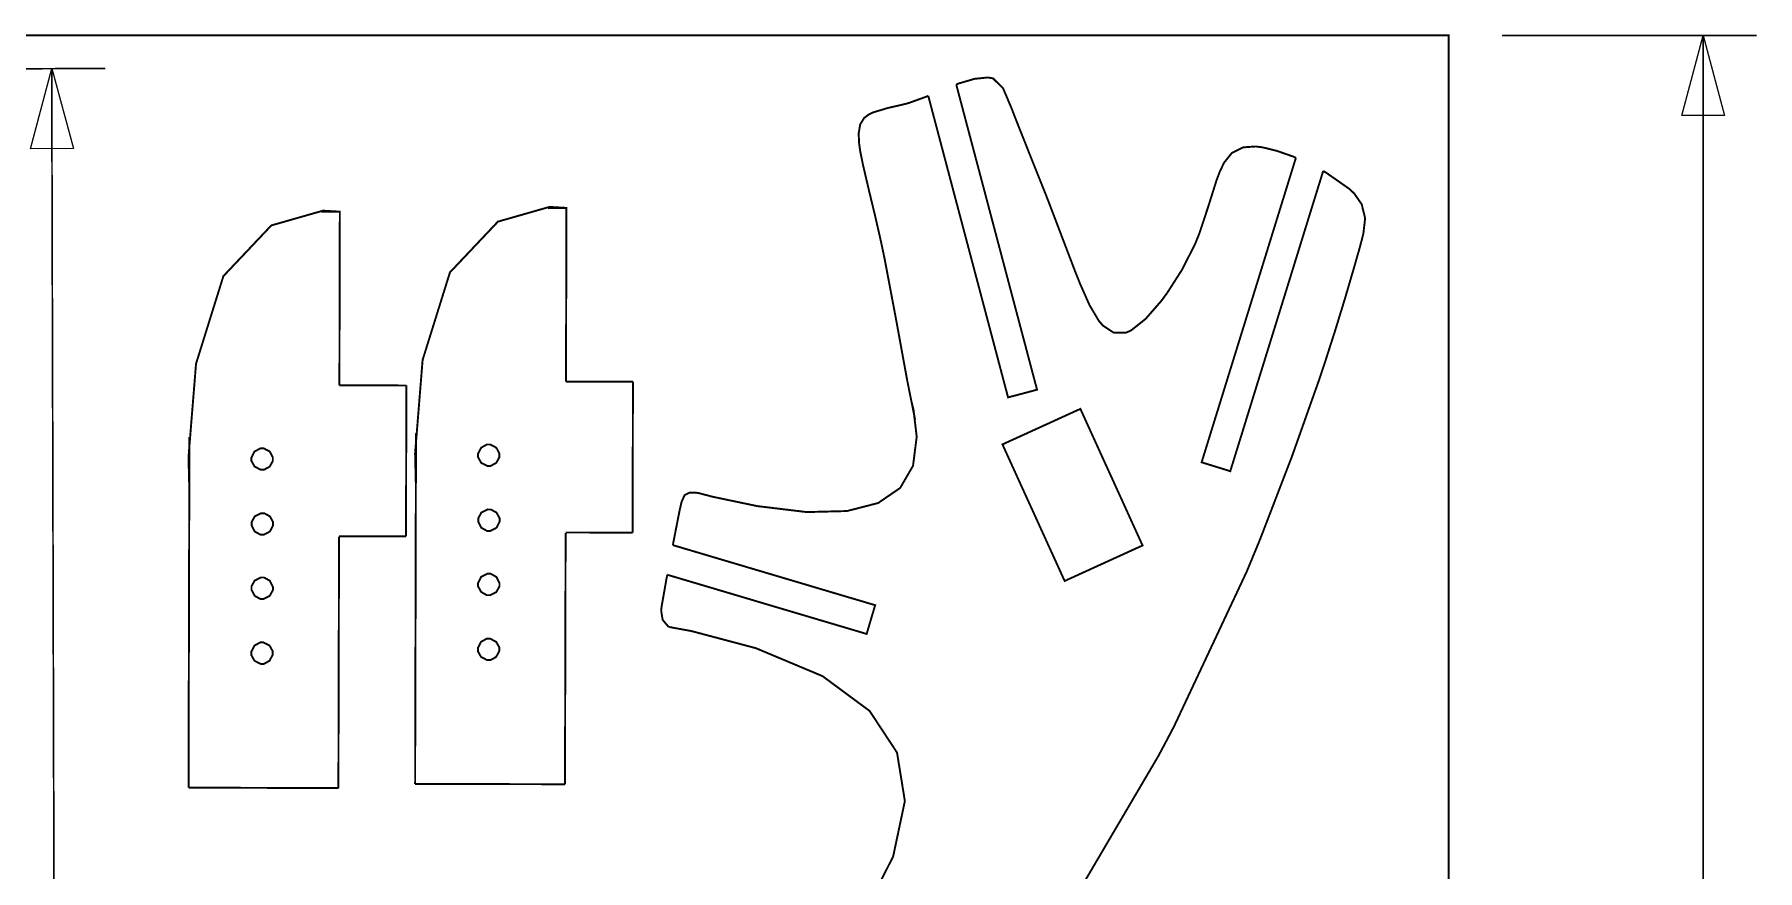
# Model space of a CAD drawing. Extents: x 1.04 to 7.6, y 1.38 to 10.43.
# Drawn here: x 4.434 to 7.603, y 7.161 to 8.698 of the extents above; entities that cross this region are included whole.
import ezdxf

# ---------------------------------------------------------------- set-up
doc = ezdxf.new("R2010")
doc.units = 0
doc.layers.get('0').update_dxf_attribs({"linetype": 'CONTINUOUS'})

msp = doc.modelspace()

# ---------------------------------------------------------------- linework, layer by layer
at = {"color": 250, "const_width": 0.00354}
msp.add_lwpolyline([(1.32633, 1.80599), (7.035, 1.80599), (7.035, 8.69575), (1.32633, 8.69575), (1.32633, 1.80599)], close=True, dxfattribs=at)
at = {"color": 142, "const_width": 0.003}
for points in [[(7.1334, 8.69575), (7.60151, 8.69575)], [(7.5031, 8.69575), (7.5031, 5.72233)], [(3.67697, 8.6326), (4.56461, 8.63499)], [(4.46619, 8.63471), (4.47418, 5.68375)]]:
    msp.add_lwpolyline(points, dxfattribs=at)
at = {"color": 142}
for points in [[(7.46371, 8.54878), (7.5031, 8.69575), (7.54249, 8.54878), (7.46371, 8.54878)], [(4.42725, 8.48763), (4.46619, 8.63471), (4.50603, 8.48785), (4.42725, 8.48763)]]:
    msp.add_lwpolyline(points, close=True, dxfattribs=at)
at = {"color": 240, "const_width": 0.00354}
for points in [[(6.75418, 8.47103), (6.74815, 8.47353), (6.71907, 8.48367), (6.69271, 8.49013), (6.6881, 8.49072), (6.68056, 8.49175), (6.65728, 8.49013), (6.63618, 8.47965), (6.62181, 8.46158), (6.61356, 8.44407), (6.61133, 8.43804), (6.60813, 8.42958), (6.59321, 8.38217), (6.57656, 8.33182), (6.57254, 8.32189), (6.56847, 8.31196), (6.54449, 8.26486), (6.51719, 8.22233), (6.51156, 8.21468), (6.50586, 8.20708), (6.47771, 8.17486), (6.45101, 8.15365), (6.44607, 8.15153), (6.44114, 8.14942), (6.41868, 8.14979), (6.39887, 8.16287), (6.39529, 8.1671), (6.39165, 8.17139), (6.37451, 8.20036), (6.35661, 8.24083), (6.35265, 8.25082), (6.34864, 8.26085), (6.32628, 8.31944), (6.301, 8.38585), (6.29557, 8.39974), (6.2901, 8.41363), (6.26264, 8.48226), (6.2385, 8.54297), (6.23469, 8.55285), (6.2309, 8.56278), (6.21556, 8.59868), (6.19721, 8.61681), (6.19194, 8.61778), (6.18799, 8.61854), (6.16319, 8.616), (6.1351, 8.60781), (6.1295, 8.60574)], [(6.07807, 8.58469), (6.07807, 8.58469), (6.08436, 8.56093), (6.10097, 8.49815), (6.12446, 8.4094), (6.15142, 8.30767), (6.17839, 8.20594), (6.20188, 8.11719), (6.21847, 8.05442), (6.22483, 8.0306), (6.22483, 8.0306), (6.22483, 8.0306), (6.23313, 8.03282), (6.25146, 8.03765), (6.26975, 8.04254), (6.2781, 8.04471), (6.2781, 8.04471), (6.2781, 8.04471), (6.27171, 8.06885), (6.25489, 8.13238), (6.23107, 8.22222), (6.20378, 8.32525), (6.17649, 8.42828), (6.15267, 8.51812), (6.13585, 8.58165), (6.1295, 8.60574), (6.1295, 8.60574)], [(6.07807, 8.58469), (6.07482, 8.58339), (6.04313, 8.57194), (6.03976, 8.57096), (6.03401, 8.56939), (6.00347, 8.56239), (5.97569, 8.55404), (5.97131, 8.55181), (5.96826, 8.55029), (5.96007, 8.54389), (5.9529, 8.53228), (5.95003, 8.51519), (5.95096, 8.49681), (5.95182, 8.49072), (5.95301, 8.48242), (5.95811, 8.45751), (5.96793, 8.41547), (5.98008, 8.36507), (5.99013, 8.32129), (5.99328, 8.30664), (5.99767, 8.28586), (6.01904, 8.1729), (6.0389, 8.06424), (6.04258, 8.04557), (6.04362, 8.04036), (6.05311, 7.99349), (6.05399, 7.98931)], [(6.75418, 8.47103), (6.75418, 8.47103), (6.74669, 8.447), (6.72706, 8.38362), (6.69928, 8.29394), (6.66743, 8.19119), (6.63558, 8.08849), (6.60781, 7.99881), (6.58817, 7.93544), (6.58074, 7.91135), (6.58074, 7.91135), (6.58074, 7.91135), (6.58892, 7.90881), (6.60704, 7.90321), (6.62517, 7.89763), (6.6334, 7.89501), (6.6334, 7.89501), (6.6334, 7.89501), (6.64074, 7.91872), (6.6601, 7.98122), (6.68744, 8.06961), (6.71886, 8.17085), (6.75022, 8.27214), (6.77756, 8.36051), (6.79693, 8.42301), (6.80431, 8.44667), (6.80431, 8.44667)], [(6.35504, 7.12321), (6.50185, 7.37278), (6.51594, 7.39936), (6.53, 7.426), (6.66357, 7.71029), (6.67611, 7.7405), (6.68858, 7.77072), (6.74696, 7.92247), (6.79656, 8.06233), (6.80469, 8.08664), (6.81022, 8.10346), (6.82644, 8.15397), (6.84392, 8.21089), (6.85792, 8.25862), (6.86649, 8.28842), (6.86936, 8.29829), (6.87169, 8.30653), (6.87815, 8.33132), (6.8814, 8.35965), (6.87517, 8.38536), (6.86139, 8.40528), (6.85568, 8.41064), (6.85249, 8.41368), (6.8094, 8.44379), (6.80431, 8.44667)], [(4.71913, 7.86376), (4.71772, 7.92085), (4.73156, 8.09256), (4.78185, 8.25347), (4.87001, 8.34662), (4.96496, 8.37375), (4.99599, 8.3719)], [(4.96192, 8.37196), (4.96192, 8.37196), (4.97894, 8.37196), (4.99599, 8.3719), (4.99599, 8.3719), (4.99599, 8.3719), (4.99593, 8.35824), (4.99582, 8.3221), (4.99571, 8.271), (4.99561, 8.2124), (4.99544, 8.15381), (4.99533, 8.10271), (4.99522, 8.06657), (4.99522, 8.05285), (4.99522, 8.05285)], [(5.13579, 7.87071), (5.13439, 7.92779), (5.14822, 8.0995), (5.19851, 8.26042), (5.28668, 8.35357), (5.38162, 8.38069), (5.41265, 8.37885)], [(5.37858, 8.3789), (5.37858, 8.3789), (5.39561, 8.3789), (5.41265, 8.37885), (5.41265, 8.37885), (5.41265, 8.37885), (5.4126, 8.36518), (5.41249, 8.32904), (5.41238, 8.27794), (5.41228, 8.21935), (5.41211, 8.16075), (5.412, 8.10965), (5.41189, 8.07351), (5.41189, 8.05979), (5.41189, 8.05979)], [(4.99522, 8.05279), (4.99522, 8.05279), (5.01443, 8.05279), (5.05681, 8.05268), (5.09912, 8.05257), (5.11838, 8.05251), (5.11838, 8.05251)], [(5.11838, 8.05251), (5.11838, 8.05251), (5.11822, 8.00922), (5.118, 7.91385), (5.11778, 7.81847), (5.11768, 7.77513), (5.11768, 7.77513)], [(5.41189, 8.05974), (5.41189, 8.05974), (5.4311, 8.05974), (5.47347, 8.05963), (5.51579, 8.05951), (5.53504, 8.05946), (5.53504, 8.05946)], [(5.53504, 8.05946), (5.53504, 8.05946), (5.53489, 8.01617), (5.53467, 7.92079), (5.53444, 7.82542), (5.53435, 7.78207), (5.53435, 7.78207)], [(5.65565, 7.85482), (5.68229, 7.84788), (5.76346, 7.83089), (5.85449, 7.81988), (5.92865, 7.82178), (5.98594, 7.83653), (6.02642, 7.86426), (6.05003, 7.90489), (6.05681, 7.95839), (6.05083, 8.00862), (6.04676, 8.02479)], [(4.71778, 7.31342), (4.71778, 7.31342), (4.71783, 7.34115), (4.71799, 7.41411), (4.71826, 7.51731), (4.71858, 7.63558), (4.71886, 7.7539), (4.71913, 7.8571), (4.71929, 7.93007), (4.7194, 7.95774), (4.7194, 7.95774)], [(5.13444, 7.32036), (5.13444, 7.32036), (5.1345, 7.3481), (5.13465, 7.42106), (5.13493, 7.52425), (5.13525, 7.64253), (5.13553, 7.76085), (5.13579, 7.86404), (5.13596, 7.93701), (5.13607, 7.96468), (5.13607, 7.96468)], [(5.65565, 7.85482), (5.65158, 7.85536), (5.63932, 7.85568), (5.62993, 7.85097), (5.62424, 7.83811), (5.62028, 7.82032), (5.61914, 7.81435), (5.61838, 7.81071), (5.60938, 7.76449), (5.60835, 7.75917)], [(4.99451, 7.77458), (4.99451, 7.77458), (4.99447, 7.75478), (4.99431, 7.70242), (4.99414, 7.62847), (4.99393, 7.54368), (4.99371, 7.45893), (4.99354, 7.38493), (4.99338, 7.33262), (4.99338, 7.31278), (4.99338, 7.31278)], [(5.11768, 7.77513), (5.11768, 7.77513), (5.09842, 7.77518), (5.0561, 7.77528), (5.01372, 7.77544), (4.99451, 7.77544), (4.99451, 7.77544)], [(5.41118, 7.78153), (5.41118, 7.78153), (5.41114, 7.76172), (5.41097, 7.70936), (5.41081, 7.63542), (5.4106, 7.55063), (5.41037, 7.46588), (5.41021, 7.39188), (5.41004, 7.33957), (5.41004, 7.31972), (5.41004, 7.31972)], [(5.53435, 7.78207), (5.53435, 7.78207), (5.51508, 7.78212), (5.47276, 7.78222), (5.43039, 7.78239), (5.41118, 7.78239), (5.41118, 7.78239)], [(5.59804, 7.70475), (5.59804, 7.70475), (5.61376, 7.70008), (5.65533, 7.68778), (5.71403, 7.67036), (5.78136, 7.65033), (5.84868, 7.63038), (5.90739, 7.61296), (5.94894, 7.60064), (5.96474, 7.59592), (5.96474, 7.59592), (5.96474, 7.59592), (5.96718, 7.60422), (5.97254, 7.62235), (5.97792, 7.64051), (5.98042, 7.64876), (5.98042, 7.64876), (5.98042, 7.64876), (5.96442, 7.65354), (5.92225, 7.66601), (5.86268, 7.68371), (5.79438, 7.704), (5.72601, 7.72428), (5.66644, 7.74197), (5.62429, 7.75444), (5.60835, 7.75917), (5.60835, 7.75917)], [(5.59804, 7.70475), (5.597, 7.69922), (5.588, 7.64806), (5.58735, 7.64367)], [(5.60275, 7.60851), (5.59967, 7.61003), (5.58963, 7.62181), (5.58681, 7.63937), (5.58735, 7.64372)], [(5.60275, 7.60851), (5.64274, 7.60118), (5.76118, 7.56976), (5.88368, 7.51839), (5.97017, 7.45449), (6.02061, 7.37793), (6.03504, 7.28885), (6.01351, 7.18713), (5.95589, 7.07286), (5.88758, 6.97613), (5.86236, 6.94596)], [(5.41032, 7.31972), (5.41032, 7.31972), (5.36719, 7.31982), (5.27235, 7.32004), (5.17751, 7.32032), (5.13444, 7.32036), (5.13444, 7.32036)], [(4.99365, 7.31278), (4.99365, 7.31278), (4.95053, 7.31287), (4.85568, 7.3131), (4.76085, 7.31337), (4.71778, 7.31342), (4.71778, 7.31342)]]:
    msp.add_lwpolyline(points, dxfattribs=at)
for points in [[(6.47217, 7.75851), (6.47217, 7.75851), (6.46724, 7.76932), (6.45426, 7.79775), (6.43599, 7.83794), (6.41499, 7.884), (6.39393, 7.93012), (6.37565, 7.97032), (6.36268, 7.99875), (6.35781, 8.0095), (6.35781, 8.0095), (6.35781, 8.0095), (6.35161, 8.00672), (6.33539, 7.99935), (6.31244, 7.98887), (6.28614, 7.97689), (6.25982, 7.9649), (6.23687, 7.95443), (6.22065, 7.94706), (6.21451, 7.94422), (6.21451, 7.94422), (6.21451, 7.94422), (6.2194, 7.93349), (6.23236, 7.90506), (6.25065, 7.86486), (6.27171, 7.81874), (6.29269, 7.77268), (6.31099, 7.73247), (6.32394, 7.70404), (6.32889, 7.69325), (6.32889, 7.69325), (6.32889, 7.69325), (6.33501, 7.69607), (6.35124, 7.70344), (6.37418, 7.71392), (6.4005, 7.72592), (6.42681, 7.7379), (6.44976, 7.74837), (6.46599, 7.75575), (6.47217, 7.75851), (6.47217, 7.75851)], [(4.83344, 7.91743), (4.83344, 7.92014), (4.83925, 7.93138), (4.85047, 7.93713), (4.85319, 7.93707), (4.8559, 7.93707), (4.86708, 7.93126), (4.87283, 7.92008), (4.87283, 7.91732), (4.87283, 7.91385), (4.86703, 7.90343), (4.85656, 7.89768), (4.85308, 7.89768), (4.85037, 7.89774), (4.83919, 7.90354), (4.83344, 7.91396), (4.83344, 7.91743)], [(5.25011, 7.92437), (5.25011, 7.92708), (5.25592, 7.93826), (5.26633, 7.94401), (5.26986, 7.94401), (5.27257, 7.94401), (5.28375, 7.93821), (5.2895, 7.92703), (5.2895, 7.92426), (5.2895, 7.92079), (5.28369, 7.91038), (5.27322, 7.90462), (5.26975, 7.90462), (5.26704, 7.90468), (5.25586, 7.91049), (5.25011, 7.9209), (5.25011, 7.92437)], [(5.25049, 7.80501), (5.25049, 7.80854), (5.25624, 7.81896), (5.26747, 7.82471), (5.27024, 7.82465), (5.27371, 7.82465), (5.28413, 7.8189), (5.28988, 7.80849), (5.28988, 7.80496), (5.28982, 7.80225), (5.28401, 7.79107), (5.27285, 7.78532), (5.27013, 7.78532), (5.2666, 7.78532), (5.25618, 7.79113), (5.25043, 7.80231), (5.25049, 7.80501)], [(4.83382, 7.79807), (4.83382, 7.8016), (4.83957, 7.81201), (4.85081, 7.81776), (4.85357, 7.81771), (4.85704, 7.81771), (4.86746, 7.81196), (4.87321, 7.80154), (4.87321, 7.79801), (4.87315, 7.79531), (4.86735, 7.78412), (4.85618, 7.77838), (4.85346, 7.77838), (4.84993, 7.77838), (4.83951, 7.78418), (4.83376, 7.79536), (4.83382, 7.79807)], [(4.83356, 7.68001), (4.83356, 7.68349), (4.83931, 7.6939), (4.85053, 7.69965), (4.85325, 7.6996), (4.85672, 7.6996), (4.86714, 7.69385), (4.87289, 7.68261), (4.87289, 7.6799), (4.87289, 7.67643), (4.86708, 7.66601), (4.85585, 7.66026), (4.85314, 7.66026), (4.84967, 7.66026), (4.83925, 7.66607), (4.8335, 7.67731), (4.83356, 7.68001)], [(5.25017, 7.6869), (5.25017, 7.68967), (5.25597, 7.70085), (5.26719, 7.7066), (5.26992, 7.70654), (5.27339, 7.70654), (5.28381, 7.70079), (5.28956, 7.68956), (5.28956, 7.68685), (5.28956, 7.68338), (5.28375, 7.67296), (5.27251, 7.66721), (5.26981, 7.66721), (5.26633, 7.66721), (5.25592, 7.67301), (5.25017, 7.68343), (5.25017, 7.6869)], [(4.83322, 7.56065), (4.83322, 7.56337), (4.83903, 7.57454), (4.84944, 7.58029), (4.85297, 7.58029), (4.85568, 7.58029), (4.86686, 7.57449), (4.87261, 7.56407), (4.87261, 7.56054), (4.87256, 7.55783), (4.86675, 7.54665), (4.85633, 7.5409), (4.85286, 7.5409), (4.85015, 7.54096), (4.83897, 7.54676), (4.83322, 7.55718), (4.83322, 7.56065)], [(5.24989, 7.5676), (5.24989, 7.57032), (5.25569, 7.58149), (5.26611, 7.58724), (5.26964, 7.58724), (5.27235, 7.58724), (5.28353, 7.58143), (5.28928, 7.57101), (5.28928, 7.56749), (5.28922, 7.56478), (5.28342, 7.5536), (5.273, 7.54785), (5.26953, 7.54785), (5.26682, 7.5479), (5.25564, 7.55371), (5.24989, 7.56413), (5.24989, 7.5676)]]:
    msp.add_lwpolyline(points, close=True, dxfattribs=at)

doc.saveas('drawing.dxf')
